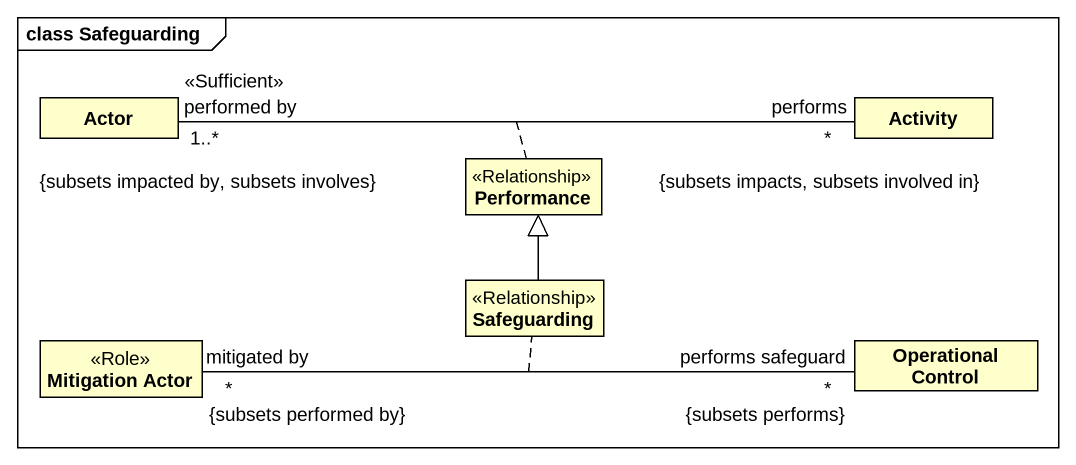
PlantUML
@startuml
mainframe class Safeguarding
hide circle
hide empty members
class "Actor" as Actor_
class Activity
class Performance <<Relationship>>
class "Mitigation Actor" as Mitigation_Actor <<Role>>
class Safeguarding <<Relationship>>
class "Operational Control" as Operational_Control
Actor_ "performed by\n<<Sufficient>>\n1..*\n{subsets impacted by, subsets involves}" -right- "performs\n*\n{subsets impacts, subsets involved in}" Activity
(Actor_, Activity) .. Performance
Mitigation_Actor "mitigated by\n*\n{subsets performed by}" -right- "performs safeguard\n*\n{subsets performs}" Operational_Control
(Mitigation_Actor, Operational_Control) .. Safeguarding
Safeguarding -up-|> Performance
@enduml
